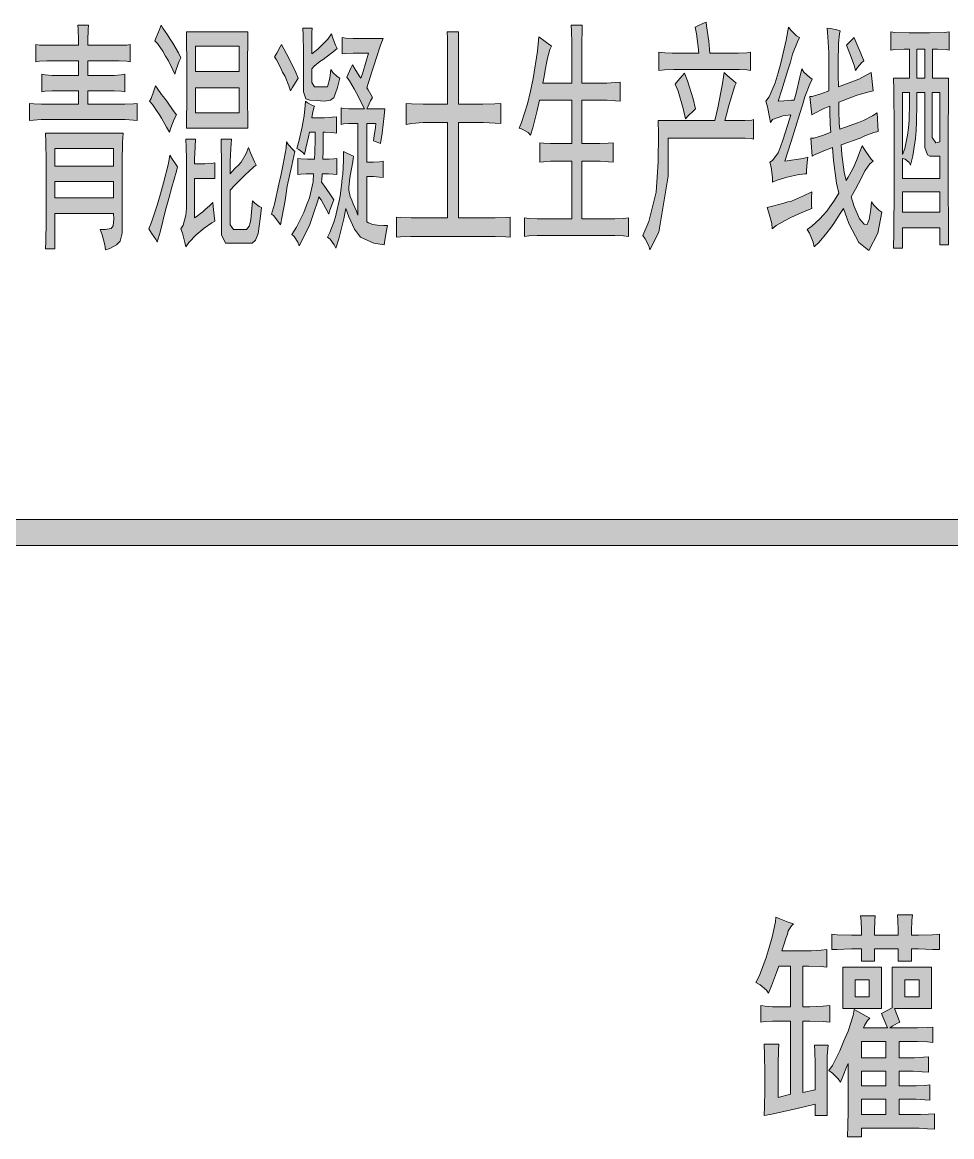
# Model space of a CAD drawing. Header units: millimetres. Extents: x 0 to 586, y 0 to 414.
# Drawn here: x 550.72 to 561.39, y 49.77 to 62.57 of the extents above; entities that cross this region are included whole.
import ezdxf

# ---------------------------------------------------------------- set-up
doc = ezdxf.new("R2010")
doc.units = ezdxf.units.MM

msp = doc.modelspace()

# ---------------------------------------------------------------- hatches: boundary and pattern name
h = msp.add_hatch(color=0)
h.dxf.hatch_style = 2
h.paths.add_polyline_path([(551.476333, 62.536917), (551.472806, 62.480472), (551.469278, 62.364056), (551.469278, 62.304083), (551.776194, 62.304083), (551.825583, 62.304083), (551.917306, 62.307611), (551.956111, 62.314667), (551.956111, 62.113583), (551.917306, 62.120639), (551.829111, 62.127694), (551.779722, 62.127694), (551.469278, 62.127694), (551.469278, 61.958361), (551.737389, 61.958361), (551.772667, 61.958361), (551.850278, 61.965417), (551.892611, 61.972472), (551.892611, 61.771389), (551.850278, 61.778444), (551.772667, 61.781972), (551.737389, 61.781972), (551.469278, 61.781972), (551.469278, 61.62675), (551.839694, 61.62675), (551.892611, 61.62675), (551.991389, 61.633806), (552.033722, 61.637333), (552.033722, 61.439778), (551.994917, 61.443306), (551.896139, 61.450361), (551.839694, 61.450361), (550.978917, 61.450361), (550.933056, 61.450361), (550.844861, 61.443306), (550.799, 61.439778), (550.799, 61.637333), (550.848389, 61.633806), (550.936583, 61.62675), (550.978917, 61.62675), (551.359917, 61.62675), (551.359917, 61.781972), (551.105917, 61.781972), (551.060056, 61.781972), (550.978917, 61.778444), (550.940111, 61.771389), (550.940111, 61.972472), (550.978917, 61.965417), (551.060056, 61.958361), (551.105917, 61.958361), (551.359917, 61.958361), (551.359917, 62.127694), (551.042417, 62.127694), (550.996556, 62.127694), (550.911889, 62.120639), (550.873083, 62.113583), (550.873083, 62.314667), (550.915417, 62.307611), (551.003611, 62.304083), (551.042417, 62.304083), (551.359917, 62.304083), (551.359917, 62.371111), (551.356389, 62.487528), (551.352861, 62.536917)])
h = msp.add_hatch(color=0)
h.dxf.hatch_style = 2
h.paths.add_polyline_path([(552.312417, 62.536917), (552.330056, 62.501639), (552.382972, 62.424028), (552.414722, 62.374639), (552.446472, 62.328778), (552.509972, 62.219417), (552.538194, 62.159444), (552.517028, 62.120639), (552.48175, 62.025389), (552.467639, 61.972472), (552.446472, 62.021861), (552.393556, 62.127694), (552.361806, 62.180611), (552.330056, 62.237056), (552.270083, 62.32525), (552.238333, 62.357), (552.252444, 62.395806), (552.29125, 62.487528)])
h = msp.add_hatch(color=0)
h.paths.add_polyline_path([(553.30725, 62.459306), (553.30725, 62.346417), (553.303722, 62.131222), (553.303722, 62.025389), (553.303722, 61.750222), (553.303722, 61.654972), (553.30725, 61.457417), (553.30725, 61.351583), (552.601694, 61.351583), (552.601694, 61.457417), (552.605222, 61.651444), (552.605222, 61.739639), (552.605222, 62.025389), (552.605222, 62.127694), (552.601694, 62.342889), (552.601694, 62.459306)])
h.paths.add_polyline_path([(553.204944, 61.527972), (553.204944, 61.81725), (552.704, 61.81725), (552.704, 61.527972)])
h.paths.add_polyline_path([(553.204944, 62.004222), (553.204944, 62.2935), (552.704, 62.2935), (552.704, 62.004222)])
h = msp.add_hatch(color=0)
h.dxf.hatch_style = 2
h.paths.add_polyline_path([(554.333833, 62.268806), (554.287972, 62.23), (554.206833, 62.1665), (554.171556, 62.141806), (554.13275, 62.117111), (554.06925, 62.064194), (554.041028, 62.035972), (554.041028, 61.926611), (554.041028, 61.877222), (554.072778, 61.827833), (554.108056, 61.827833), (554.206833, 61.827833), (554.220944, 61.827833), (554.249167, 61.926611), (554.25975, 62.025389), (554.280917, 61.993639), (554.330306, 61.94425), (554.362056, 61.926611), (554.337361, 61.820778), (554.295028, 61.700833), (554.273861, 61.69025), (554.256222, 61.676139), (554.185667, 61.662028), (554.139806, 61.665556), (554.093944, 61.669083), (554.019861, 61.676139), (553.995167, 61.683194), (553.970472, 61.69025), (553.945778, 61.771389), (553.945778, 61.849), (553.945778, 62.127694), (553.945778, 62.23), (553.94225, 62.4205), (553.938722, 62.501639), (554.044556, 62.501639), (554.041028, 62.45225), (554.041028, 62.304083), (554.041028, 62.205306), (554.111583, 62.258222), (554.224472, 62.374639), (554.266806, 62.434611), (554.280917, 62.385222), (554.312667, 62.304083)])
h = msp.add_hatch(color=0)
h.dxf.hatch_style = 2
h.paths.add_polyline_path([(555.600306, 61.62675), (555.600306, 62.113583), (555.600306, 62.215889), (555.600306, 62.385222), (555.596778, 62.459306), (555.727306, 62.459306), (555.727306, 62.385222), (555.723778, 62.215889), (555.723778, 62.113583), (555.723778, 61.62675), (555.935444, 61.62675), (556.006, 61.62675), (556.143583, 61.633806), (556.210611, 61.637333), (556.210611, 61.4045), (556.147111, 61.411556), (556.009528, 61.418611), (555.935444, 61.418611), (555.723778, 61.418611), (555.723778, 60.321472), (556.076556, 60.321472), (556.147111, 60.321472), (556.270583, 60.325), (556.319972, 60.332056), (556.319972, 60.099222), (556.270583, 60.106278), (556.147111, 60.109806), (556.076556, 60.109806), (555.251056, 60.109806), (555.176972, 60.109806), (555.060556, 60.106278), (555.014694, 60.099222), (555.014694, 60.332056), (555.060556, 60.325), (555.1805, 60.321472), (555.251056, 60.321472), (555.600306, 60.321472), (555.600306, 61.418611), (555.385111, 61.418611), (555.318083, 61.418611), (555.187556, 61.4045), (555.124056, 61.393917), (555.124056, 61.637333), (555.187556, 61.633806), (555.318083, 61.62675), (555.385111, 61.62675)])
h = msp.add_hatch(color=0)
h.dxf.hatch_style = 2
h.paths.add_polyline_path([(556.792694, 62.2935), (556.775056, 62.254694), (556.746833, 62.155917), (556.73625, 62.099472), (556.725667, 62.0395), (556.7045, 61.926611), (556.693917, 61.870167), (557.025528, 61.870167), (557.025528, 62.258222), (557.025528, 62.332306), (557.022, 62.469889), (557.018472, 62.536917), (557.145472, 62.536917), (557.145472, 62.473417), (557.141944, 62.335833), (557.141944, 62.258222), (557.141944, 61.870167), (557.385361, 61.870167), (557.427694, 61.870167), (557.53, 61.877222), (557.582917, 61.88075), (557.582917, 61.662028), (557.53, 61.665556), (557.431222, 61.672611), (557.385361, 61.672611), (557.141944, 61.672611), (557.141944, 61.175194), (557.311278, 61.175194), (557.350083, 61.175194), (557.445333, 61.178722), (557.501778, 61.185778), (557.501778, 60.963528), (557.448861, 60.967056), (557.353611, 60.974111), (557.311278, 60.974111), (557.141944, 60.974111), (557.141944, 60.310889), (557.473556, 60.310889), (557.519417, 60.310889), (557.621722, 60.314417), (557.678167, 60.321472), (557.678167, 60.109806), (557.621722, 60.116861), (557.519417, 60.120389), (557.473556, 60.120389), (556.676278, 60.120389), (556.630417, 60.120389), (556.531639, 60.116861), (556.48225, 60.109806), (556.48225, 60.321472), (556.535167, 60.314417), (556.630417, 60.310889), (556.676278, 60.310889), (557.025528, 60.310889), (557.025528, 60.974111), (556.820917, 60.974111), (556.782111, 60.974111), (556.700972, 60.967056), (556.658639, 60.963528), (556.658639, 61.185778), (556.700972, 61.178722), (556.782111, 61.175194), (556.820917, 61.175194), (557.025528, 61.175194), (557.025528, 61.672611), (556.655111, 61.672611), (556.630417, 61.556194), (556.5775, 61.355111), (556.552806, 61.273972), (556.524583, 61.302194), (556.457556, 61.341), (556.422278, 61.351583), (556.4505, 61.418611), (556.517528, 61.630278), (556.552806, 61.778444), (556.584556, 61.923083), (556.633944, 62.237056), (556.648056, 62.402861)])
h = msp.add_hatch(color=0)
h.dxf.hatch_style = 2
h.paths.add_polyline_path([(558.570694, 62.568667), (558.574222, 62.529861), (558.598917, 62.353472), (558.613028, 62.215889), (558.891722, 62.215889), (558.941111, 62.215889), (559.036361, 62.219417), (559.078694, 62.226472), (559.078694, 62.014806), (559.036361, 62.021861), (558.948167, 62.025389), (558.909361, 62.025389), (558.239083, 62.025389), (558.19675, 62.025389), (558.090917, 62.021861), (558.027417, 62.014806), (558.027417, 62.226472), (558.094444, 62.219417), (558.179111, 62.215889), (558.200278, 62.215889), (558.486028, 62.215889), (558.478972, 62.286444), (558.457806, 62.434611), (558.443694, 62.512222), (558.475444, 62.529861), (558.538944, 62.558083)])
h = msp.add_hatch(color=0)
h.dxf.hatch_style = 2
h.paths.add_polyline_path([(559.643139, 62.392278), (559.618444, 62.342889), (559.562, 62.201778), (559.537306, 62.110056), (559.509083, 62.018333), (559.438528, 61.792556), (559.396194, 61.662028), (559.463222, 61.665556), (559.551417, 61.672611), (559.579639, 61.672611), (559.604333, 61.75375), (559.646667, 61.937194), (559.667833, 62.035972), (559.692528, 61.997167), (559.756028, 61.937194), (559.787778, 61.916028), (559.759556, 61.859583), (559.703111, 61.711417), (559.674889, 61.616167), (559.646667, 61.520917), (559.544361, 61.199889), (559.473806, 60.974111), (559.547889, 60.984694), (559.681944, 61.005861), (559.738389, 61.019972), (559.731333, 60.963528), (559.72075, 60.868278), (559.72075, 60.829472), (559.703111, 60.829472), (559.618444, 60.815361), (559.551417, 60.80125), (559.484389, 60.787139), (559.375028, 60.751861), (559.332694, 60.730694), (559.332694, 60.787139), (559.315056, 60.903556), (559.300944, 60.963528), (559.332694, 60.981167), (559.396194, 61.069361), (559.424417, 61.139917), (559.449111, 61.214), (559.509083, 61.393917), (559.540833, 61.506806), (559.449111, 61.496222), (559.332694, 61.450361), (559.308, 61.418611), (559.297417, 61.478583), (559.272722, 61.598528), (559.255083, 61.662028), (559.293889, 61.711417), (559.360917, 61.873694), (559.396194, 61.986583), (559.427944, 62.099472), (559.487917, 62.364056), (559.516139, 62.512222), (559.544361, 62.473417), (559.607861, 62.413444)])
h = msp.add_hatch(color=0)
h.dxf.hatch_style = 2
h.paths.add_polyline_path([(559.978278, 62.138278), (559.978278, 62.219417), (559.967694, 62.402861), (559.960639, 62.501639), (559.995917, 62.498111), (560.07, 62.480472), (560.108806, 62.469889), (560.10175, 62.434611), (560.091167, 62.328778), (560.087639, 62.254694), (560.084111, 62.177083), (560.084111, 61.965417), (560.087639, 61.827833), (560.274611, 61.894861), (560.324, 61.916028), (560.415722, 61.965417), (560.465111, 61.993639), (560.486278, 61.781972), (560.440417, 61.771389), (560.341639, 61.743167), (560.29225, 61.729056), (560.094694, 61.651444), (560.094694, 61.559722), (560.098222, 61.4045), (560.105278, 61.341), (560.320472, 61.418611), (560.376917, 61.439778), (560.479222, 61.496222), (560.532139, 61.527972), (560.54625, 61.316306), (560.496861, 61.302194), (560.391028, 61.263389), (560.338111, 61.238694), (560.119389, 61.161083), (560.126444, 61.051722), (560.154667, 60.847111), (560.175833, 60.751861), (560.200528, 60.790667), (560.249917, 60.878861), (560.274611, 60.92825), (560.295778, 60.981167), (560.338111, 61.090528), (560.359278, 61.1505), (560.401611, 61.083472), (560.465111, 60.995278), (560.486278, 60.974111), (560.451, 60.942361), (560.394556, 60.86475), (560.373389, 60.825944), (560.352222, 60.783611), (560.285194, 60.653083), (560.235806, 60.564889), (560.271083, 60.452), (560.331056, 60.310889), (560.35575, 60.282667), (560.383972, 60.250917), (560.41925, 60.247389), (560.429833, 60.275611), (560.440417, 60.303833), (560.461583, 60.42025), (560.468639, 60.508444), (560.493333, 60.469639), (560.553306, 60.409667), (560.585056, 60.3885), (560.539194, 60.145083), (560.436889, 59.947528), (560.380444, 59.993389), (560.324, 60.03925), (560.207583, 60.257972), (560.147611, 60.430833), (560.108806, 60.370861), (560.034722, 60.257972), (559.995917, 60.205056), (559.957111, 60.152139), (559.865389, 60.042778), (559.808944, 59.989861), (559.798361, 60.042778), (559.756028, 60.145083), (559.727806, 60.187417), (559.78425, 60.226222), (559.875972, 60.310889), (559.914778, 60.353222), (559.953583, 60.399083), (560.041778, 60.526083), (560.094694, 60.607222), (560.066472, 60.720111), (560.031194, 60.981167), (560.020611, 61.129333), (559.939472, 61.101111), (559.823056, 61.051722), (559.787778, 61.030556), (559.770139, 61.238694), (559.805417, 61.238694), (559.918306, 61.273972), (559.999444, 61.305722), (559.992389, 61.393917), (559.988861, 61.545611), (559.988861, 61.605583), (559.914778, 61.573833), (559.808944, 61.520917), (559.78425, 61.506806), (559.759556, 61.714944), (559.787778, 61.714944), (559.897139, 61.750222), (559.978278, 61.781972)])
h = msp.add_hatch(color=0)
h.paths.add_polyline_path([(560.906083, 61.926611), (560.906083, 62.258222), (560.842583, 62.258222), (560.73675, 62.254694), (560.690889, 62.247639), (560.690889, 62.459306), (560.73675, 62.45225), (560.902556, 62.448722), (561.018972, 62.448722), (561.135389, 62.448722), (561.304722, 62.45225), (561.361167, 62.459306), (561.361167, 62.247639), (561.325889, 62.254694), (561.227111, 62.258222), (561.167139, 62.258222), (561.167139, 61.926611), (561.354111, 61.926611), (561.354111, 61.743167), (561.350583, 61.273972), (561.350583, 60.984694), (561.350583, 60.698944), (561.354111, 60.208583), (561.354111, 60.011028), (561.251806, 60.011028), (561.251806, 60.208583), (560.824944, 60.208583), (560.824944, 59.97575), (560.722639, 59.97575), (560.726167, 60.155667), (560.729694, 60.663667), (560.729694, 60.995278), (560.729694, 61.333944), (560.726167, 61.799611), (560.722639, 61.926611)])
h.paths.add_polyline_path([(560.824944, 60.773028), (561.251806, 60.773028), (561.251806, 61.030556), (561.138917, 61.030556), (561.110694, 61.044667), (561.078944, 61.129333), (561.078944, 61.196361), (561.078944, 61.760806), (560.99075, 61.760806), (560.99075, 61.637333), (560.983694, 61.422139), (560.980167, 61.326889), (560.973111, 61.235167), (560.941361, 61.034083), (560.916667, 60.92825), (560.899028, 60.956472), (560.853167, 60.995278), (560.824944, 61.005861)])
h.paths.add_polyline_path([(561.251806, 60.3885), (561.251806, 60.621333), (560.824944, 60.621333), (560.824944, 60.3885)])
h.paths.add_polyline_path([(561.163611, 61.316306), (561.163611, 61.24575), (561.205944, 61.185778), (561.251806, 61.196361), (561.251806, 61.760806), (561.163611, 61.760806)])
h.paths.add_polyline_path([(560.824944, 61.051722), (560.849639, 61.11875), (560.881389, 61.270444), (560.891972, 61.355111), (560.899028, 61.443306), (560.906083, 61.644389), (560.906083, 61.760806), (560.824944, 61.760806)])
h.paths.add_polyline_path([(561.078944, 61.926611), (561.078944, 62.258222), (560.99075, 62.258222), (560.99075, 61.926611)])
h = msp.add_hatch(color=0)
h.dxf.hatch_style = 2
h.paths.add_polyline_path([(554.443194, 61.937194), (554.457306, 61.972472), (554.489056, 62.043028), (554.506694, 62.081833), (554.534917, 62.032444), (554.584306, 61.954833), (554.605472, 61.926611), (554.623111, 61.976), (554.665444, 62.120639), (554.693667, 62.215889), (554.559611, 62.215889), (554.517278, 62.215889), (554.432611, 62.208833), (554.390278, 62.205306), (554.390278, 62.392278), (554.432611, 62.385222), (554.517278, 62.381694), (554.559611, 62.381694), (554.859472, 62.381694), (554.83125, 62.304083), (554.781861, 62.152389), (554.757167, 62.081833), (554.732472, 62.011278), (554.690139, 61.877222), (554.6725, 61.81725), (554.686611, 61.792556), (554.718361, 61.739639), (554.736, 61.704361), (554.714833, 61.665556), (554.683083, 61.598528), (554.6725, 61.573833), (554.880639, 61.573833), (554.873583, 61.496222), (554.848889, 61.295139), (554.83125, 61.175194), (554.810083, 61.185778), (554.76775, 61.199889), (554.750111, 61.206944), (554.757167, 61.263389), (554.771278, 61.362167), (554.774806, 61.4045), (554.6725, 61.4045), (554.6725, 60.963528), (554.721889, 60.963528), (554.750111, 60.963528), (554.817139, 60.967056), (554.859472, 60.974111), (554.859472, 60.787139), (554.817139, 60.790667), (554.750111, 60.797722), (554.721889, 60.797722), (554.6725, 60.797722), (554.6725, 60.275611), (554.693667, 60.265028), (554.743056, 60.247389), (554.76775, 60.243861), (554.795972, 60.236806), (554.866528, 60.233278), (554.908861, 60.233278), (554.898278, 60.176833), (554.880639, 60.067472), (554.870056, 60.011028), (554.753639, 60.032194), (554.601944, 60.10275), (554.566667, 60.148611), (554.531389, 60.194472), (554.464361, 60.335583), (554.432611, 60.430833), (554.407917, 60.310889), (554.351472, 60.081583), (554.316194, 59.97575), (554.298556, 60.014556), (554.252694, 60.078056), (554.220944, 60.099222), (554.249167, 60.155667), (554.295028, 60.272083), (554.312667, 60.335583), (554.326778, 60.402611), (554.355, 60.519028), (554.365583, 60.575472), (554.372639, 60.631917), (554.38675, 60.734222), (554.390278, 60.780083), (554.397333, 60.825944), (554.404389, 60.981167), (554.404389, 61.083472), (554.436139, 61.069361), (554.492583, 61.041139), (554.520806, 61.030556), (554.510222, 60.967056), (554.492583, 60.86475), (554.485528, 60.825944), (554.478472, 60.783611), (554.471417, 60.709528), (554.467889, 60.67425), (554.467889, 60.6425), (554.482, 60.568417), (554.499639, 60.526083), (554.517278, 60.48375), (554.552556, 60.399083), (554.570194, 60.353222), (554.570194, 61.4045), (554.506694, 61.4045), (554.467889, 61.4045), (554.404389, 61.400972), (554.376167, 61.393917), (554.376167, 61.584417), (554.404389, 61.577361), (554.467889, 61.573833), (554.499639, 61.573833), (554.644278, 61.573833), (554.549028, 61.760806), (554.527861, 61.803139), (554.474944, 61.894861)])
h = msp.add_hatch(color=0)
h.dxf.hatch_style = 2
h.paths.add_polyline_path([(560.285194, 62.014806), (560.267556, 62.074778), (560.214639, 62.219417), (560.182889, 62.304083), (560.271083, 62.392278), (560.281667, 62.364056), (560.338111, 62.23), (560.380444, 62.127694), (560.352222, 62.103), (560.306361, 62.050083)])
h = msp.add_hatch(color=0)
h.dxf.hatch_style = 2
h.paths.add_polyline_path([(553.691778, 62.314667), (553.75175, 62.205306), (553.850528, 62.011278), (553.885806, 61.926611), (553.861111, 61.887806), (553.81525, 61.81725), (553.797611, 61.781972), (553.776444, 61.838417), (553.734111, 61.947778), (553.705889, 61.997167), (553.681194, 62.050083), (553.635333, 62.138278), (553.614167, 62.170028), (553.638861, 62.215889), (553.677667, 62.286444)])
h = msp.add_hatch(color=0)
h.dxf.hatch_style = 2
h.paths.add_polyline_path([(558.912889, 61.870167), (558.898778, 61.838417), (558.867028, 61.739639), (558.849389, 61.676139), (558.83175, 61.612639), (558.8, 61.496222), (558.785889, 61.439778), (558.95875, 61.439778), (559.015194, 61.439778), (559.092806, 61.443306), (559.113972, 61.450361), (559.113972, 61.228111), (559.089278, 61.235167), (559.018722, 61.238694), (558.969333, 61.238694), (558.13325, 61.238694), (558.13325, 60.80125), (558.027417, 60.159194), (557.921583, 59.954583), (557.911, 60.000444), (557.868667, 60.081583), (557.840444, 60.120389), (557.911, 60.282667), (557.995667, 60.617806), (558.00625, 60.790667), (558.016833, 60.967056), (558.020361, 61.288083), (558.016833, 61.439778), (558.669472, 61.439778), (558.70475, 61.587944), (558.757667, 61.866639), (558.775306, 61.993639), (558.810583, 61.958361), (558.881139, 61.898389)])
h = msp.add_hatch(color=0)
h.dxf.hatch_style = 2
h.paths.add_polyline_path([(558.320222, 61.983056), (558.3555, 61.894861), (558.419, 61.69025), (558.447222, 61.573833), (558.419, 61.549139), (558.362556, 61.496222), (558.330806, 61.460944), (558.306111, 61.577361), (558.249667, 61.778444), (558.214389, 61.859583), (558.242611, 61.894861), (558.295528, 61.954833)])
h = msp.add_hatch(color=0)
h.dxf.hatch_style = 2
h.paths.add_polyline_path([(552.245389, 61.838417), (552.266556, 61.810194), (552.315944, 61.739639), (552.351222, 61.693778), (552.382972, 61.651444), (552.45, 61.556194), (552.485278, 61.506806), (552.460583, 61.457417), (552.421778, 61.355111), (552.407667, 61.305722), (552.372389, 61.365694), (552.315944, 61.468), (552.29125, 61.506806), (552.266556, 61.545611), (552.210111, 61.623222), (552.178361, 61.662028), (552.196, 61.693778), (552.22775, 61.781972)])
h = msp.add_hatch(color=0)
h.dxf.hatch_style = 2
h.paths.add_polyline_path([(554.150389, 60.730694), (554.178611, 60.698944), (554.249167, 60.596639), (554.295028, 60.529611), (554.277389, 60.490806), (554.249167, 60.409667), (554.235056, 60.363806), (554.203306, 60.430833), (554.146861, 60.529611), (554.122167, 60.564889), (554.108056, 60.508444), (554.065722, 60.384972), (554.041028, 60.314417), (554.016333, 60.247389), (553.94225, 60.088639), (553.896389, 60.000444), (553.87875, 60.042778), (553.836417, 60.109806), (553.811722, 60.130972), (553.864639, 60.215639), (553.949306, 60.384972), (553.981056, 60.469639), (554.012806, 60.554306), (554.055139, 60.73775), (554.062194, 60.829472), (554.012806, 60.829472), (553.977528, 60.829472), (553.914028, 60.825944), (553.87875, 60.818889), (553.87875, 61.005861), (553.914028, 61.002333), (553.991639, 60.995278), (554.033972, 60.995278), (554.072778, 60.995278), (554.076306, 61.072889), (554.079833, 61.228111), (554.079833, 61.305722), (554.012806, 61.305722), (554.002222, 61.252806), (553.974, 61.122278), (553.956361, 61.051722), (553.938722, 61.072889), (553.892861, 61.108167), (553.868167, 61.11875), (553.896389, 61.214), (553.931667, 61.369222), (553.94225, 61.432722), (553.952833, 61.496222), (553.963417, 61.612639), (553.966944, 61.662028), (553.991639, 61.644389), (554.041028, 61.616167), (554.072778, 61.605583), (554.065722, 61.587944), (554.048083, 61.520917), (554.041028, 61.471528), (554.150389, 61.471528), (554.185667, 61.471528), (554.273861, 61.478583), (554.32325, 61.482111), (554.32325, 61.295139), (554.266806, 61.302194), (554.192722, 61.305722), (554.171556, 61.305722), (554.171556, 61.24575), (554.171556, 61.090528), (554.168028, 60.995278), (554.220944, 60.995278), (554.242111, 60.995278), (554.295028, 61.002333), (554.326778, 61.005861), (554.326778, 60.818889), (554.287972, 60.825944), (554.231528, 60.829472), (554.217417, 60.829472), (554.160972, 60.829472), (554.160972, 60.811833), (554.157444, 60.762444)])
h = msp.add_hatch(color=0)
h.paths.add_polyline_path([(551.610389, 60.187417), (551.666833, 60.187417), (551.737389, 60.201528), (551.747972, 60.215639), (551.758556, 60.22975), (551.765611, 60.310889), (551.762083, 60.374389), (551.088278, 60.374389), (551.088278, 59.965167), (550.982444, 59.965167), (550.985972, 60.053361), (550.9895, 60.282667), (550.9895, 60.42025), (550.9895, 60.850639), (550.9895, 60.974111), (550.985972, 61.196361), (550.982444, 61.295139), (551.874972, 61.295139), (551.867917, 61.189306), (551.864389, 60.963528), (551.864389, 60.840056), (551.864389, 60.208583), (551.864389, 60.145083), (551.839694, 60.053361), (551.818528, 60.032194), (551.797361, 60.011028), (551.723278, 59.972222), (551.670361, 59.954583), (551.663306, 60.011028), (551.635083, 60.127444)])
h.paths.add_polyline_path([(551.762083, 60.917667), (551.762083, 61.11875), (551.088278, 61.11875), (551.088278, 60.917667)])
h.paths.add_polyline_path([(551.762083, 60.554306), (551.762083, 60.741278), (551.088278, 60.741278), (551.088278, 60.554306)])
h = msp.add_hatch(color=0)
h.dxf.hatch_style = 2
h.paths.add_polyline_path([(552.538194, 60.198), (552.562889, 60.236806), (552.594639, 60.353222), (552.601694, 60.430833), (552.601694, 60.963528), (552.601694, 61.002333), (552.598167, 61.136389), (552.594639, 61.228111), (552.704, 61.228111), (552.700472, 61.139917), (552.693417, 60.995278), (552.693417, 60.942361), (552.781611, 60.942361), (552.813361, 60.942361), (552.883917, 60.945889), (552.92625, 60.952944), (552.92625, 60.773028), (552.693417, 60.773028), (552.693417, 60.321472), (552.714583, 60.335583), (552.763972, 60.374389), (552.788667, 60.392028), (552.813361, 60.413194), (552.869806, 60.466111), (552.905083, 60.497861), (552.908611, 60.452), (552.919194, 60.349694), (552.92625, 60.286194), (552.890972, 60.265028), (552.806306, 60.205056), (552.760444, 60.16625), (552.714583, 60.127444), (552.629917, 60.03925), (552.594639, 59.989861), (552.584056, 60.03925), (552.555833, 60.145083)])
h = msp.add_hatch(color=0)
h.dxf.hatch_style = 2
h.paths.add_polyline_path([(553.11675, 61.228111), (553.109694, 61.11875), (553.102639, 60.974111), (553.102639, 60.942361), (553.102639, 60.829472), (553.120278, 60.847111), (553.166139, 60.8965), (553.197889, 60.92825), (553.229639, 60.963528), (553.286083, 61.062306), (553.314306, 61.129333), (553.335472, 61.069361), (553.381333, 60.967056), (553.4025, 60.92825), (553.374278, 60.907083), (553.314306, 60.850639), (553.279028, 60.818889), (553.24375, 60.787139), (553.155556, 60.698944), (553.102639, 60.6425), (553.102639, 60.296778), (553.102639, 60.243861), (553.141444, 60.187417), (553.176722, 60.187417), (553.264917, 60.187417), (553.289611, 60.187417), (553.321361, 60.226222), (553.331944, 60.265028), (553.339, 60.303833), (553.353111, 60.430833), (553.360167, 60.519028), (553.384861, 60.490806), (553.437778, 60.452), (553.462472, 60.441417), (553.448361, 60.310889), (553.423667, 60.141556), (553.409556, 60.106278), (553.395444, 60.067472), (553.356639, 60.032194), (553.331944, 60.032194), (553.099111, 60.032194), (553.049722, 60.032194), (553.003861, 60.127444), (553.003861, 60.222694), (553.003861, 60.942361), (553.003861, 60.995278), (553.000333, 61.139917), (553.000333, 61.228111)])
h = msp.add_hatch(color=0)
h.dxf.hatch_style = 2
h.paths.add_polyline_path([(553.578889, 60.363806), (553.610639, 60.480222), (553.663556, 60.709528), (553.68825, 60.825944), (553.712944, 60.938833), (553.744694, 61.122278), (553.75175, 61.196361), (553.772917, 61.161083), (553.822306, 61.108167), (553.847, 61.083472), (553.811722, 60.924722), (553.758806, 60.684833), (553.744694, 60.603694), (553.734111, 60.522556), (553.698833, 60.342639), (553.681194, 60.243861), (553.649444, 60.286194), (553.600056, 60.349694)])
h = msp.add_hatch(color=0)
h.dxf.hatch_style = 2
h.paths.add_polyline_path([(552.499389, 60.907083), (552.485278, 60.857694), (552.432361, 60.67425), (552.397083, 60.543722), (552.361806, 60.409667), (552.298306, 60.159194), (552.266556, 60.042778), (552.252444, 60.071), (552.199528, 60.148611), (552.167778, 60.198), (552.199528, 60.272083), (552.266556, 60.469639), (552.301833, 60.596639), (552.337111, 60.723639), (552.393556, 60.945889), (552.411194, 61.041139), (552.432361, 61.005861), (552.474694, 60.942361)])
h = msp.add_hatch(color=0)
h.dxf.hatch_style = 2
h.paths.add_polyline_path([(559.78425, 60.621333), (559.780722, 60.557833), (559.780722, 60.466111), (559.78425, 60.430833), (559.713694, 60.402611), (559.590222, 60.349694), (559.533778, 60.321472), (559.477333, 60.29325), (559.375028, 60.233278), (559.329167, 60.198), (559.322111, 60.257972), (559.290361, 60.381444), (559.269194, 60.441417), (559.346806, 60.459056), (559.463222, 60.490806), (559.505556, 60.504917), (559.547889, 60.5155), (559.685472, 60.575472)])
h = msp.add_hatch(color=0)
h.dxf.hatch_style = 2
h.paths.add_polyline_path([(541.390417, 56.560861), (541.390417, 56.857194), (575.772139, 56.857194), (575.772139, 56.560861)])
h = msp.add_hatch(color=0)
h.dxf.hatch_style = 2
h.paths.add_polyline_path([(559.960639, 50.013306), (559.819528, 50.013306), (559.819528, 50.143833), (559.614917, 50.094444), (559.322111, 50.027417), (559.233917, 50.013306), (559.240972, 50.112083), (559.2445, 50.306111), (559.2445, 50.397833), (559.2445, 50.500139), (559.240972, 50.715333), (559.233917, 50.83175), (559.40325, 50.83175), (559.399722, 50.761194), (559.396194, 50.6095), (559.396194, 50.531889), (559.396194, 50.221444), (559.537306, 50.256722), (559.537306, 51.096333), (559.367972, 51.096333), (559.332694, 51.096333), (559.248028, 51.092806), (559.198639, 51.08575), (559.198639, 51.27625), (559.248028, 51.269194), (559.332694, 51.262139), (559.367972, 51.262139), (559.537306, 51.262139), (559.537306, 51.727806), (559.40325, 51.727806), (559.378556, 51.65725), (559.318583, 51.502028), (559.286833, 51.417361), (559.262139, 51.452639), (559.188056, 51.512611), (559.138667, 51.540833), (559.181, 51.621972), (559.258611, 51.826583), (559.293889, 51.943), (559.325639, 52.062944), (559.364444, 52.239333), (559.367972, 52.29225), (559.413833, 52.271083), (559.512611, 52.232278), (559.572583, 52.214639), (559.551417, 52.193472), (559.512611, 52.1335), (559.502028, 52.094694), (559.487917, 52.055889), (559.456167, 51.960639), (559.438528, 51.904194), (559.724278, 51.904194), (559.777194, 51.904194), (559.890083, 51.91125), (559.953583, 51.918306), (559.953583, 51.717222), (559.886556, 51.724278), (559.748972, 51.727806), (559.678417, 51.727806), (559.678417, 51.262139), (559.759556, 51.262139), (559.914778, 51.269194), (559.988861, 51.27625), (559.988861, 51.08575), (559.914778, 51.092806), (559.759556, 51.096333), (559.678417, 51.096333), (559.678417, 50.277889), (559.819528, 50.309639), (559.819528, 50.542472), (559.819528, 50.6095), (559.816, 50.747083), (559.812472, 50.821167), (559.971222, 50.821167), (559.960639, 50.697694)])
h = msp.add_hatch(color=0)
h.dxf.hatch_style = 2
h.paths.add_polyline_path([(560.937833, 52.316944), (560.930778, 52.253444), (560.92725, 52.137028), (560.92725, 52.084111), (561.008389, 52.084111), (561.167139, 52.087639), (561.248278, 52.094694), (561.248278, 51.918306), (561.167139, 51.921833), (561.008389, 51.928889), (560.92725, 51.928889), (560.92725, 51.78425), (560.775556, 51.78425), (560.775556, 51.928889), (560.503917, 51.928889), (560.503917, 51.78425), (560.352222, 51.78425), (560.352222, 51.928889), (560.239333, 51.928889), (560.073528, 51.921833), (560.013556, 51.918306), (560.013556, 52.094694), (560.073528, 52.087639), (560.239333, 52.084111), (560.352222, 52.084111), (560.352222, 52.137028), (560.348694, 52.249917), (560.341639, 52.306361), (560.510972, 52.306361), (560.507444, 52.249917), (560.503917, 52.137028), (560.503917, 52.084111), (560.775556, 52.084111), (560.775556, 52.137028), (560.772028, 52.253444), (560.7685, 52.316944)])
h = msp.add_hatch(color=0)
h.paths.add_polyline_path([(559.978278, 50.531889), (560.020611, 50.588333), (560.105278, 50.757667), (560.151139, 50.870556), (560.200528, 50.983444), (560.256972, 51.163361), (560.271083, 51.230389), (560.320472, 51.202167), (560.408667, 51.152778), (560.447472, 51.131611), (560.422778, 51.103389), (560.3875, 51.046944), (560.376917, 51.018722), (560.652083, 51.018722), (560.634444, 51.064583), (560.599167, 51.145722), (560.581528, 51.184528), (560.705, 51.251556), (560.705, 51.717222), (561.156556, 51.717222), (561.156556, 51.240972), (560.733222, 51.240972), (560.793194, 51.08575), (560.7685, 51.075167), (560.712056, 51.043417), (560.680306, 51.018722), (560.955472, 51.018722), (560.997806, 51.018722), (561.110694, 51.025778), (561.174194, 51.029306), (561.174194, 50.852917), (561.110694, 50.859972), (560.997806, 50.8635), (560.955472, 50.8635), (560.786139, 50.8635), (560.786139, 50.676528), (560.920194, 50.676528), (560.962528, 50.676528), (561.064833, 50.683583), (561.121278, 50.687111), (561.121278, 50.510722), (561.050722, 50.51425), (560.948417, 50.521306), (560.920194, 50.521306), (560.786139, 50.521306), (560.786139, 50.3555), (560.937833, 50.3555), (560.980167, 50.3555), (561.082472, 50.359028), (561.138917, 50.366083), (561.138917, 50.189694), (561.082472, 50.193222), (560.980167, 50.200278), (560.937833, 50.200278), (560.786139, 50.200278), (560.786139, 50.023889), (561.008389, 50.023889), (561.029556, 50.023889), (561.121278, 50.027417), (561.191833, 50.034472), (561.191833, 49.858083), (561.110694, 49.861611), (561.015444, 49.868667), (560.352222, 49.868667), (560.352222, 49.769889), (560.193472, 49.769889), (560.197, 49.896889), (560.200528, 50.062694), (560.200528, 50.1015), (560.200528, 50.6095), (560.182889, 50.567167), (560.140556, 50.461333), (560.112333, 50.397833), (560.084111, 50.433111), (560.020611, 50.500139)])
h.paths.add_polyline_path([(560.634444, 50.676528), (560.634444, 50.8635), (560.352222, 50.8635), (560.352222, 50.676528)])
h.paths.add_polyline_path([(560.634444, 50.023889), (560.634444, 50.200278), (560.352222, 50.200278), (560.352222, 50.023889)])
h.paths.add_polyline_path([(560.634444, 50.3555), (560.634444, 50.521306), (560.352222, 50.521306), (560.352222, 50.3555)])
h.paths.add_polyline_path([(561.015444, 51.375028), (561.015444, 51.572583), (560.849639, 51.572583), (560.849639, 51.375028)])
h = msp.add_hatch(color=0)
h.paths.add_polyline_path([(560.581528, 51.240972), (560.140556, 51.240972), (560.140556, 51.717222), (560.581528, 51.717222)])
h.paths.add_polyline_path([(560.440417, 51.375028), (560.440417, 51.572583), (560.281667, 51.572583), (560.281667, 51.375028)])

# ---------------------------------------------------------------- linework, layer by layer
at = {"color": 0, "lineweight": 0}
for points in [[(551.476333, 62.536917), (551.472806, 62.480472), (551.469278, 62.364056), (551.469278, 62.304083), (551.776194, 62.304083), (551.825583, 62.304083), (551.917306, 62.307611), (551.956111, 62.314667), (551.956111, 62.113583), (551.917306, 62.120639), (551.829111, 62.127694), (551.779722, 62.127694), (551.469278, 62.127694), (551.469278, 61.958361), (551.737389, 61.958361), (551.772667, 61.958361), (551.850278, 61.965417), (551.892611, 61.972472), (551.892611, 61.771389), (551.850278, 61.778444), (551.772667, 61.781972), (551.737389, 61.781972), (551.469278, 61.781972), (551.469278, 61.62675), (551.839694, 61.62675), (551.892611, 61.62675), (551.991389, 61.633806), (552.033722, 61.637333), (552.033722, 61.439778), (551.994917, 61.443306), (551.896139, 61.450361), (551.839694, 61.450361), (550.978917, 61.450361), (550.933056, 61.450361), (550.844861, 61.443306), (550.799, 61.439778), (550.799, 61.637333), (550.848389, 61.633806), (550.936583, 61.62675), (550.978917, 61.62675), (551.359917, 61.62675), (551.359917, 61.781972), (551.105917, 61.781972), (551.060056, 61.781972), (550.978917, 61.778444), (550.940111, 61.771389), (550.940111, 61.972472), (550.978917, 61.965417), (551.060056, 61.958361), (551.105917, 61.958361), (551.359917, 61.958361), (551.359917, 62.127694), (551.042417, 62.127694), (550.996556, 62.127694), (550.911889, 62.120639), (550.873083, 62.113583), (550.873083, 62.314667), (550.915417, 62.307611), (551.003611, 62.304083), (551.042417, 62.304083), (551.359917, 62.304083), (551.359917, 62.371111), (551.356389, 62.487528), (551.352861, 62.536917)], [(552.312417, 62.536917), (552.330056, 62.501639), (552.382972, 62.424028), (552.414722, 62.374639), (552.446472, 62.328778), (552.509972, 62.219417), (552.538194, 62.159444), (552.517028, 62.120639), (552.48175, 62.025389), (552.467639, 61.972472), (552.446472, 62.021861), (552.393556, 62.127694), (552.361806, 62.180611), (552.330056, 62.237056), (552.270083, 62.32525), (552.238333, 62.357), (552.252444, 62.395806), (552.29125, 62.487528)], [(553.30725, 62.459306), (553.30725, 62.346417), (553.303722, 62.131222), (553.303722, 62.025389), (553.303722, 61.750222), (553.303722, 61.654972), (553.30725, 61.457417), (553.30725, 61.351583), (552.601694, 61.351583), (552.601694, 61.457417), (552.605222, 61.651444), (552.605222, 61.739639), (552.605222, 62.025389), (552.605222, 62.127694), (552.601694, 62.342889), (552.601694, 62.459306)], [(554.333833, 62.268806), (554.287972, 62.23), (554.206833, 62.1665), (554.171556, 62.141806), (554.13275, 62.117111), (554.06925, 62.064194), (554.041028, 62.035972), (554.041028, 61.926611), (554.041028, 61.877222), (554.072778, 61.827833), (554.108056, 61.827833), (554.206833, 61.827833), (554.220944, 61.827833), (554.249167, 61.926611), (554.25975, 62.025389), (554.280917, 61.993639), (554.330306, 61.94425), (554.362056, 61.926611), (554.337361, 61.820778), (554.295028, 61.700833), (554.273861, 61.69025), (554.256222, 61.676139), (554.185667, 61.662028), (554.139806, 61.665556), (554.093944, 61.669083), (554.019861, 61.676139), (553.995167, 61.683194), (553.970472, 61.69025), (553.945778, 61.771389), (553.945778, 61.849), (553.945778, 62.127694), (553.945778, 62.23), (553.94225, 62.4205), (553.938722, 62.501639), (554.044556, 62.501639), (554.041028, 62.45225), (554.041028, 62.304083), (554.041028, 62.205306), (554.111583, 62.258222), (554.224472, 62.374639), (554.266806, 62.434611), (554.280917, 62.385222), (554.312667, 62.304083)], [(555.600306, 61.62675), (555.600306, 62.113583), (555.600306, 62.215889), (555.600306, 62.385222), (555.596778, 62.459306), (555.727306, 62.459306), (555.727306, 62.385222), (555.723778, 62.215889), (555.723778, 62.113583), (555.723778, 61.62675), (555.935444, 61.62675), (556.006, 61.62675), (556.143583, 61.633806), (556.210611, 61.637333), (556.210611, 61.4045), (556.147111, 61.411556), (556.009528, 61.418611), (555.935444, 61.418611), (555.723778, 61.418611), (555.723778, 60.321472), (556.076556, 60.321472), (556.147111, 60.321472), (556.270583, 60.325), (556.319972, 60.332056), (556.319972, 60.099222), (556.270583, 60.106278), (556.147111, 60.109806), (556.076556, 60.109806), (555.251056, 60.109806), (555.176972, 60.109806), (555.060556, 60.106278), (555.014694, 60.099222), (555.014694, 60.332056), (555.060556, 60.325), (555.1805, 60.321472), (555.251056, 60.321472), (555.600306, 60.321472), (555.600306, 61.418611), (555.385111, 61.418611), (555.318083, 61.418611), (555.187556, 61.4045), (555.124056, 61.393917), (555.124056, 61.637333), (555.187556, 61.633806), (555.318083, 61.62675), (555.385111, 61.62675)], [(556.792694, 62.2935), (556.775056, 62.254694), (556.746833, 62.155917), (556.73625, 62.099472), (556.725667, 62.0395), (556.7045, 61.926611), (556.693917, 61.870167), (557.025528, 61.870167), (557.025528, 62.258222), (557.025528, 62.332306), (557.022, 62.469889), (557.018472, 62.536917), (557.145472, 62.536917), (557.145472, 62.473417), (557.141944, 62.335833), (557.141944, 62.258222), (557.141944, 61.870167), (557.385361, 61.870167), (557.427694, 61.870167), (557.53, 61.877222), (557.582917, 61.88075), (557.582917, 61.662028), (557.53, 61.665556), (557.431222, 61.672611), (557.385361, 61.672611), (557.141944, 61.672611), (557.141944, 61.175194), (557.311278, 61.175194), (557.350083, 61.175194), (557.445333, 61.178722), (557.501778, 61.185778), (557.501778, 60.963528), (557.448861, 60.967056), (557.353611, 60.974111), (557.311278, 60.974111), (557.141944, 60.974111), (557.141944, 60.310889), (557.473556, 60.310889), (557.519417, 60.310889), (557.621722, 60.314417), (557.678167, 60.321472), (557.678167, 60.109806), (557.621722, 60.116861), (557.519417, 60.120389), (557.473556, 60.120389), (556.676278, 60.120389), (556.630417, 60.120389), (556.531639, 60.116861), (556.48225, 60.109806), (556.48225, 60.321472), (556.535167, 60.314417), (556.630417, 60.310889), (556.676278, 60.310889), (557.025528, 60.310889), (557.025528, 60.974111), (556.820917, 60.974111), (556.782111, 60.974111), (556.700972, 60.967056), (556.658639, 60.963528), (556.658639, 61.185778), (556.700972, 61.178722), (556.782111, 61.175194), (556.820917, 61.175194), (557.025528, 61.175194), (557.025528, 61.672611), (556.655111, 61.672611), (556.630417, 61.556194), (556.5775, 61.355111), (556.552806, 61.273972), (556.524583, 61.302194), (556.457556, 61.341), (556.422278, 61.351583), (556.4505, 61.418611), (556.517528, 61.630278), (556.552806, 61.778444), (556.584556, 61.923083), (556.633944, 62.237056), (556.648056, 62.402861)], [(558.570694, 62.568667), (558.574222, 62.529861), (558.598917, 62.353472), (558.613028, 62.215889), (558.891722, 62.215889), (558.941111, 62.215889), (559.036361, 62.219417), (559.078694, 62.226472), (559.078694, 62.014806), (559.036361, 62.021861), (558.948167, 62.025389), (558.909361, 62.025389), (558.239083, 62.025389), (558.19675, 62.025389), (558.090917, 62.021861), (558.027417, 62.014806), (558.027417, 62.226472), (558.094444, 62.219417), (558.179111, 62.215889), (558.200278, 62.215889), (558.486028, 62.215889), (558.478972, 62.286444), (558.457806, 62.434611), (558.443694, 62.512222), (558.475444, 62.529861), (558.538944, 62.558083)], [(559.643139, 62.392278), (559.618444, 62.342889), (559.562, 62.201778), (559.537306, 62.110056), (559.509083, 62.018333), (559.438528, 61.792556), (559.396194, 61.662028), (559.463222, 61.665556), (559.551417, 61.672611), (559.579639, 61.672611), (559.604333, 61.75375), (559.646667, 61.937194), (559.667833, 62.035972), (559.692528, 61.997167), (559.756028, 61.937194), (559.787778, 61.916028), (559.759556, 61.859583), (559.703111, 61.711417), (559.674889, 61.616167), (559.646667, 61.520917), (559.544361, 61.199889), (559.473806, 60.974111), (559.547889, 60.984694), (559.681944, 61.005861), (559.738389, 61.019972), (559.731333, 60.963528), (559.72075, 60.868278), (559.72075, 60.829472), (559.703111, 60.829472), (559.618444, 60.815361), (559.551417, 60.80125), (559.484389, 60.787139), (559.375028, 60.751861), (559.332694, 60.730694), (559.332694, 60.787139), (559.315056, 60.903556), (559.300944, 60.963528), (559.332694, 60.981167), (559.396194, 61.069361), (559.424417, 61.139917), (559.449111, 61.214), (559.509083, 61.393917), (559.540833, 61.506806), (559.449111, 61.496222), (559.332694, 61.450361), (559.308, 61.418611), (559.297417, 61.478583), (559.272722, 61.598528), (559.255083, 61.662028), (559.293889, 61.711417), (559.360917, 61.873694), (559.396194, 61.986583), (559.427944, 62.099472), (559.487917, 62.364056), (559.516139, 62.512222), (559.544361, 62.473417), (559.607861, 62.413444)], [(559.978278, 62.138278), (559.978278, 62.219417), (559.967694, 62.402861), (559.960639, 62.501639), (559.995917, 62.498111), (560.07, 62.480472), (560.108806, 62.469889), (560.10175, 62.434611), (560.091167, 62.328778), (560.087639, 62.254694), (560.084111, 62.177083), (560.084111, 61.965417), (560.087639, 61.827833), (560.274611, 61.894861), (560.324, 61.916028), (560.415722, 61.965417), (560.465111, 61.993639), (560.486278, 61.781972), (560.440417, 61.771389), (560.341639, 61.743167), (560.29225, 61.729056), (560.094694, 61.651444), (560.094694, 61.559722), (560.098222, 61.4045), (560.105278, 61.341), (560.320472, 61.418611), (560.376917, 61.439778), (560.479222, 61.496222), (560.532139, 61.527972), (560.54625, 61.316306), (560.496861, 61.302194), (560.391028, 61.263389), (560.338111, 61.238694), (560.119389, 61.161083), (560.126444, 61.051722), (560.154667, 60.847111), (560.175833, 60.751861), (560.200528, 60.790667), (560.249917, 60.878861), (560.274611, 60.92825), (560.295778, 60.981167), (560.338111, 61.090528), (560.359278, 61.1505), (560.401611, 61.083472), (560.465111, 60.995278), (560.486278, 60.974111), (560.451, 60.942361), (560.394556, 60.86475), (560.373389, 60.825944), (560.352222, 60.783611), (560.285194, 60.653083), (560.235806, 60.564889), (560.271083, 60.452), (560.331056, 60.310889), (560.35575, 60.282667), (560.383972, 60.250917), (560.41925, 60.247389), (560.429833, 60.275611), (560.440417, 60.303833), (560.461583, 60.42025), (560.468639, 60.508444), (560.493333, 60.469639), (560.553306, 60.409667), (560.585056, 60.3885), (560.539194, 60.145083), (560.436889, 59.947528), (560.380444, 59.993389), (560.324, 60.03925), (560.207583, 60.257972), (560.147611, 60.430833), (560.108806, 60.370861), (560.034722, 60.257972), (559.995917, 60.205056), (559.957111, 60.152139), (559.865389, 60.042778), (559.808944, 59.989861), (559.798361, 60.042778), (559.756028, 60.145083), (559.727806, 60.187417), (559.78425, 60.226222), (559.875972, 60.310889), (559.914778, 60.353222), (559.953583, 60.399083), (560.041778, 60.526083), (560.094694, 60.607222), (560.066472, 60.720111), (560.031194, 60.981167), (560.020611, 61.129333), (559.939472, 61.101111), (559.823056, 61.051722), (559.787778, 61.030556), (559.770139, 61.238694), (559.805417, 61.238694), (559.918306, 61.273972), (559.999444, 61.305722), (559.992389, 61.393917), (559.988861, 61.545611), (559.988861, 61.605583), (559.914778, 61.573833), (559.808944, 61.520917), (559.78425, 61.506806), (559.759556, 61.714944), (559.787778, 61.714944), (559.897139, 61.750222), (559.978278, 61.781972)], [(560.906083, 61.926611), (560.906083, 62.258222), (560.842583, 62.258222), (560.73675, 62.254694), (560.690889, 62.247639), (560.690889, 62.459306), (560.73675, 62.45225), (560.902556, 62.448722), (561.018972, 62.448722), (561.135389, 62.448722), (561.304722, 62.45225), (561.361167, 62.459306), (561.361167, 62.247639), (561.325889, 62.254694), (561.227111, 62.258222), (561.167139, 62.258222), (561.167139, 61.926611), (561.354111, 61.926611), (561.354111, 61.743167), (561.350583, 61.273972), (561.350583, 60.984694), (561.350583, 60.698944), (561.354111, 60.208583), (561.354111, 60.011028), (561.251806, 60.011028), (561.251806, 60.208583), (560.824944, 60.208583), (560.824944, 59.97575), (560.722639, 59.97575), (560.726167, 60.155667), (560.729694, 60.663667), (560.729694, 60.995278), (560.729694, 61.333944), (560.726167, 61.799611), (560.722639, 61.926611)], [(554.443194, 61.937194), (554.457306, 61.972472), (554.489056, 62.043028), (554.506694, 62.081833), (554.534917, 62.032444), (554.584306, 61.954833), (554.605472, 61.926611), (554.623111, 61.976), (554.665444, 62.120639), (554.693667, 62.215889), (554.559611, 62.215889), (554.517278, 62.215889), (554.432611, 62.208833), (554.390278, 62.205306), (554.390278, 62.392278), (554.432611, 62.385222), (554.517278, 62.381694), (554.559611, 62.381694), (554.859472, 62.381694), (554.83125, 62.304083), (554.781861, 62.152389), (554.757167, 62.081833), (554.732472, 62.011278), (554.690139, 61.877222), (554.6725, 61.81725), (554.686611, 61.792556), (554.718361, 61.739639), (554.736, 61.704361), (554.714833, 61.665556), (554.683083, 61.598528), (554.6725, 61.573833), (554.880639, 61.573833), (554.873583, 61.496222), (554.848889, 61.295139), (554.83125, 61.175194), (554.810083, 61.185778), (554.76775, 61.199889), (554.750111, 61.206944), (554.757167, 61.263389), (554.771278, 61.362167), (554.774806, 61.4045), (554.6725, 61.4045), (554.6725, 60.963528), (554.721889, 60.963528), (554.750111, 60.963528), (554.817139, 60.967056), (554.859472, 60.974111), (554.859472, 60.787139), (554.817139, 60.790667), (554.750111, 60.797722), (554.721889, 60.797722), (554.6725, 60.797722), (554.6725, 60.275611), (554.693667, 60.265028), (554.743056, 60.247389), (554.76775, 60.243861), (554.795972, 60.236806), (554.866528, 60.233278), (554.908861, 60.233278), (554.898278, 60.176833), (554.880639, 60.067472), (554.870056, 60.011028), (554.753639, 60.032194), (554.601944, 60.10275), (554.566667, 60.148611), (554.531389, 60.194472), (554.464361, 60.335583), (554.432611, 60.430833), (554.407917, 60.310889), (554.351472, 60.081583), (554.316194, 59.97575), (554.298556, 60.014556), (554.252694, 60.078056), (554.220944, 60.099222), (554.249167, 60.155667), (554.295028, 60.272083), (554.312667, 60.335583), (554.326778, 60.402611), (554.355, 60.519028), (554.365583, 60.575472), (554.372639, 60.631917), (554.38675, 60.734222), (554.390278, 60.780083), (554.397333, 60.825944), (554.404389, 60.981167), (554.404389, 61.083472), (554.436139, 61.069361), (554.492583, 61.041139), (554.520806, 61.030556), (554.510222, 60.967056), (554.492583, 60.86475), (554.485528, 60.825944), (554.478472, 60.783611), (554.471417, 60.709528), (554.467889, 60.67425), (554.467889, 60.6425), (554.482, 60.568417), (554.499639, 60.526083), (554.517278, 60.48375), (554.552556, 60.399083), (554.570194, 60.353222), (554.570194, 61.4045), (554.506694, 61.4045), (554.467889, 61.4045), (554.404389, 61.400972), (554.376167, 61.393917), (554.376167, 61.584417), (554.404389, 61.577361), (554.467889, 61.573833), (554.499639, 61.573833), (554.644278, 61.573833), (554.549028, 61.760806), (554.527861, 61.803139), (554.474944, 61.894861)], [(560.285194, 62.014806), (560.267556, 62.074778), (560.214639, 62.219417), (560.182889, 62.304083), (560.271083, 62.392278), (560.281667, 62.364056), (560.338111, 62.23), (560.380444, 62.127694), (560.352222, 62.103), (560.306361, 62.050083)], [(553.204944, 62.004222), (553.204944, 62.2935), (552.704, 62.2935), (552.704, 62.004222)], [(553.691778, 62.314667), (553.75175, 62.205306), (553.850528, 62.011278), (553.885806, 61.926611), (553.861111, 61.887806), (553.81525, 61.81725), (553.797611, 61.781972), (553.776444, 61.838417), (553.734111, 61.947778), (553.705889, 61.997167), (553.681194, 62.050083), (553.635333, 62.138278), (553.614167, 62.170028), (553.638861, 62.215889), (553.677667, 62.286444)], [(561.078944, 61.926611), (561.078944, 62.258222), (560.99075, 62.258222), (560.99075, 61.926611)], [(558.912889, 61.870167), (558.898778, 61.838417), (558.867028, 61.739639), (558.849389, 61.676139), (558.83175, 61.612639), (558.8, 61.496222), (558.785889, 61.439778), (558.95875, 61.439778), (559.015194, 61.439778), (559.092806, 61.443306), (559.113972, 61.450361), (559.113972, 61.228111), (559.089278, 61.235167), (559.018722, 61.238694), (558.969333, 61.238694), (558.13325, 61.238694), (558.13325, 60.80125), (558.027417, 60.159194), (557.921583, 59.954583), (557.911, 60.000444), (557.868667, 60.081583), (557.840444, 60.120389), (557.911, 60.282667), (557.995667, 60.617806), (558.00625, 60.790667), (558.016833, 60.967056), (558.020361, 61.288083), (558.016833, 61.439778), (558.669472, 61.439778), (558.70475, 61.587944), (558.757667, 61.866639), (558.775306, 61.993639), (558.810583, 61.958361), (558.881139, 61.898389)], [(558.320222, 61.983056), (558.3555, 61.894861), (558.419, 61.69025), (558.447222, 61.573833), (558.419, 61.549139), (558.362556, 61.496222), (558.330806, 61.460944), (558.306111, 61.577361), (558.249667, 61.778444), (558.214389, 61.859583), (558.242611, 61.894861), (558.295528, 61.954833)], [(552.245389, 61.838417), (552.266556, 61.810194), (552.315944, 61.739639), (552.351222, 61.693778), (552.382972, 61.651444), (552.45, 61.556194), (552.485278, 61.506806), (552.460583, 61.457417), (552.421778, 61.355111), (552.407667, 61.305722), (552.372389, 61.365694), (552.315944, 61.468), (552.29125, 61.506806), (552.266556, 61.545611), (552.210111, 61.623222), (552.178361, 61.662028), (552.196, 61.693778), (552.22775, 61.781972)], [(553.204944, 61.527972), (553.204944, 61.81725), (552.704, 61.81725), (552.704, 61.527972)], [(560.824944, 60.773028), (561.251806, 60.773028), (561.251806, 61.030556), (561.138917, 61.030556), (561.110694, 61.044667), (561.078944, 61.129333), (561.078944, 61.196361), (561.078944, 61.760806), (560.99075, 61.760806), (560.99075, 61.637333), (560.983694, 61.422139), (560.980167, 61.326889), (560.973111, 61.235167), (560.941361, 61.034083), (560.916667, 60.92825), (560.899028, 60.956472), (560.853167, 60.995278), (560.824944, 61.005861)], [(560.824944, 61.051722), (560.849639, 61.11875), (560.881389, 61.270444), (560.891972, 61.355111), (560.899028, 61.443306), (560.906083, 61.644389), (560.906083, 61.760806), (560.824944, 61.760806)], [(561.163611, 61.316306), (561.163611, 61.24575), (561.205944, 61.185778), (561.251806, 61.196361), (561.251806, 61.760806), (561.163611, 61.760806)], [(554.150389, 60.730694), (554.178611, 60.698944), (554.249167, 60.596639), (554.295028, 60.529611), (554.277389, 60.490806), (554.249167, 60.409667), (554.235056, 60.363806), (554.203306, 60.430833), (554.146861, 60.529611), (554.122167, 60.564889), (554.108056, 60.508444), (554.065722, 60.384972), (554.041028, 60.314417), (554.016333, 60.247389), (553.94225, 60.088639), (553.896389, 60.000444), (553.87875, 60.042778), (553.836417, 60.109806), (553.811722, 60.130972), (553.864639, 60.215639), (553.949306, 60.384972), (553.981056, 60.469639), (554.012806, 60.554306), (554.055139, 60.73775), (554.062194, 60.829472), (554.012806, 60.829472), (553.977528, 60.829472), (553.914028, 60.825944), (553.87875, 60.818889), (553.87875, 61.005861), (553.914028, 61.002333), (553.991639, 60.995278), (554.033972, 60.995278), (554.072778, 60.995278), (554.076306, 61.072889), (554.079833, 61.228111), (554.079833, 61.305722), (554.012806, 61.305722), (554.002222, 61.252806), (553.974, 61.122278), (553.956361, 61.051722), (553.938722, 61.072889), (553.892861, 61.108167), (553.868167, 61.11875), (553.896389, 61.214), (553.931667, 61.369222), (553.94225, 61.432722), (553.952833, 61.496222), (553.963417, 61.612639), (553.966944, 61.662028), (553.991639, 61.644389), (554.041028, 61.616167), (554.072778, 61.605583), (554.065722, 61.587944), (554.048083, 61.520917), (554.041028, 61.471528), (554.150389, 61.471528), (554.185667, 61.471528), (554.273861, 61.478583), (554.32325, 61.482111), (554.32325, 61.295139), (554.266806, 61.302194), (554.192722, 61.305722), (554.171556, 61.305722), (554.171556, 61.24575), (554.171556, 61.090528), (554.168028, 60.995278), (554.220944, 60.995278), (554.242111, 60.995278), (554.295028, 61.002333), (554.326778, 61.005861), (554.326778, 60.818889), (554.287972, 60.825944), (554.231528, 60.829472), (554.217417, 60.829472), (554.160972, 60.829472), (554.160972, 60.811833), (554.157444, 60.762444)], [(551.610389, 60.187417), (551.666833, 60.187417), (551.737389, 60.201528), (551.747972, 60.215639), (551.758556, 60.22975), (551.765611, 60.310889), (551.762083, 60.374389), (551.088278, 60.374389), (551.088278, 59.965167), (550.982444, 59.965167), (550.985972, 60.053361), (550.9895, 60.282667), (550.9895, 60.42025), (550.9895, 60.850639), (550.9895, 60.974111), (550.985972, 61.196361), (550.982444, 61.295139), (551.874972, 61.295139), (551.867917, 61.189306), (551.864389, 60.963528), (551.864389, 60.840056), (551.864389, 60.208583), (551.864389, 60.145083), (551.839694, 60.053361), (551.818528, 60.032194), (551.797361, 60.011028), (551.723278, 59.972222), (551.670361, 59.954583), (551.663306, 60.011028), (551.635083, 60.127444)], [(552.538194, 60.198), (552.562889, 60.236806), (552.594639, 60.353222), (552.601694, 60.430833), (552.601694, 60.963528), (552.601694, 61.002333), (552.598167, 61.136389), (552.594639, 61.228111), (552.704, 61.228111), (552.700472, 61.139917), (552.693417, 60.995278), (552.693417, 60.942361), (552.781611, 60.942361), (552.813361, 60.942361), (552.883917, 60.945889), (552.92625, 60.952944), (552.92625, 60.773028), (552.693417, 60.773028), (552.693417, 60.321472), (552.714583, 60.335583), (552.763972, 60.374389), (552.788667, 60.392028), (552.813361, 60.413194), (552.869806, 60.466111), (552.905083, 60.497861), (552.908611, 60.452), (552.919194, 60.349694), (552.92625, 60.286194), (552.890972, 60.265028), (552.806306, 60.205056), (552.760444, 60.16625), (552.714583, 60.127444), (552.629917, 60.03925), (552.594639, 59.989861), (552.584056, 60.03925), (552.555833, 60.145083)], [(553.11675, 61.228111), (553.109694, 61.11875), (553.102639, 60.974111), (553.102639, 60.942361), (553.102639, 60.829472), (553.120278, 60.847111), (553.166139, 60.8965), (553.197889, 60.92825), (553.229639, 60.963528), (553.286083, 61.062306), (553.314306, 61.129333), (553.335472, 61.069361), (553.381333, 60.967056), (553.4025, 60.92825), (553.374278, 60.907083), (553.314306, 60.850639), (553.279028, 60.818889), (553.24375, 60.787139), (553.155556, 60.698944), (553.102639, 60.6425), (553.102639, 60.296778), (553.102639, 60.243861), (553.141444, 60.187417), (553.176722, 60.187417), (553.264917, 60.187417), (553.289611, 60.187417), (553.321361, 60.226222), (553.331944, 60.265028), (553.339, 60.303833), (553.353111, 60.430833), (553.360167, 60.519028), (553.384861, 60.490806), (553.437778, 60.452), (553.462472, 60.441417), (553.448361, 60.310889), (553.423667, 60.141556), (553.409556, 60.106278), (553.395444, 60.067472), (553.356639, 60.032194), (553.331944, 60.032194), (553.099111, 60.032194), (553.049722, 60.032194), (553.003861, 60.127444), (553.003861, 60.222694), (553.003861, 60.942361), (553.003861, 60.995278), (553.000333, 61.139917), (553.000333, 61.228111)], [(553.578889, 60.363806), (553.610639, 60.480222), (553.663556, 60.709528), (553.68825, 60.825944), (553.712944, 60.938833), (553.744694, 61.122278), (553.75175, 61.196361), (553.772917, 61.161083), (553.822306, 61.108167), (553.847, 61.083472), (553.811722, 60.924722), (553.758806, 60.684833), (553.744694, 60.603694), (553.734111, 60.522556), (553.698833, 60.342639), (553.681194, 60.243861), (553.649444, 60.286194), (553.600056, 60.349694)], [(551.762083, 60.917667), (551.762083, 61.11875), (551.088278, 61.11875), (551.088278, 60.917667)], [(552.499389, 60.907083), (552.485278, 60.857694), (552.432361, 60.67425), (552.397083, 60.543722), (552.361806, 60.409667), (552.298306, 60.159194), (552.266556, 60.042778), (552.252444, 60.071), (552.199528, 60.148611), (552.167778, 60.198), (552.199528, 60.272083), (552.266556, 60.469639), (552.301833, 60.596639), (552.337111, 60.723639), (552.393556, 60.945889), (552.411194, 61.041139), (552.432361, 61.005861), (552.474694, 60.942361)], [(551.762083, 60.554306), (551.762083, 60.741278), (551.088278, 60.741278), (551.088278, 60.554306)], [(559.78425, 60.621333), (559.780722, 60.557833), (559.780722, 60.466111), (559.78425, 60.430833), (559.713694, 60.402611), (559.590222, 60.349694), (559.533778, 60.321472), (559.477333, 60.29325), (559.375028, 60.233278), (559.329167, 60.198), (559.322111, 60.257972), (559.290361, 60.381444), (559.269194, 60.441417), (559.346806, 60.459056), (559.463222, 60.490806), (559.505556, 60.504917), (559.547889, 60.5155), (559.685472, 60.575472)], [(561.251806, 60.3885), (561.251806, 60.621333), (560.824944, 60.621333), (560.824944, 60.3885)], [(541.390417, 56.560861), (541.390417, 56.857194), (575.772139, 56.857194), (575.772139, 56.560861)], [(559.960639, 50.013306), (559.819528, 50.013306), (559.819528, 50.143833), (559.614917, 50.094444), (559.322111, 50.027417), (559.233917, 50.013306), (559.240972, 50.112083), (559.2445, 50.306111), (559.2445, 50.397833), (559.2445, 50.500139), (559.240972, 50.715333), (559.233917, 50.83175), (559.40325, 50.83175), (559.399722, 50.761194), (559.396194, 50.6095), (559.396194, 50.531889), (559.396194, 50.221444), (559.537306, 50.256722), (559.537306, 51.096333), (559.367972, 51.096333), (559.332694, 51.096333), (559.248028, 51.092806), (559.198639, 51.08575), (559.198639, 51.27625), (559.248028, 51.269194), (559.332694, 51.262139), (559.367972, 51.262139), (559.537306, 51.262139), (559.537306, 51.727806), (559.40325, 51.727806), (559.378556, 51.65725), (559.318583, 51.502028), (559.286833, 51.417361), (559.262139, 51.452639), (559.188056, 51.512611), (559.138667, 51.540833), (559.181, 51.621972), (559.258611, 51.826583), (559.293889, 51.943), (559.325639, 52.062944), (559.364444, 52.239333), (559.367972, 52.29225), (559.413833, 52.271083), (559.512611, 52.232278), (559.572583, 52.214639), (559.551417, 52.193472), (559.512611, 52.1335), (559.502028, 52.094694), (559.487917, 52.055889), (559.456167, 51.960639), (559.438528, 51.904194), (559.724278, 51.904194), (559.777194, 51.904194), (559.890083, 51.91125), (559.953583, 51.918306), (559.953583, 51.717222), (559.886556, 51.724278), (559.748972, 51.727806), (559.678417, 51.727806), (559.678417, 51.262139), (559.759556, 51.262139), (559.914778, 51.269194), (559.988861, 51.27625), (559.988861, 51.08575), (559.914778, 51.092806), (559.759556, 51.096333), (559.678417, 51.096333), (559.678417, 50.277889), (559.819528, 50.309639), (559.819528, 50.542472), (559.819528, 50.6095), (559.816, 50.747083), (559.812472, 50.821167), (559.971222, 50.821167), (559.960639, 50.697694)], [(560.937833, 52.316944), (560.930778, 52.253444), (560.92725, 52.137028), (560.92725, 52.084111), (561.008389, 52.084111), (561.167139, 52.087639), (561.248278, 52.094694), (561.248278, 51.918306), (561.167139, 51.921833), (561.008389, 51.928889), (560.92725, 51.928889), (560.92725, 51.78425), (560.775556, 51.78425), (560.775556, 51.928889), (560.503917, 51.928889), (560.503917, 51.78425), (560.352222, 51.78425), (560.352222, 51.928889), (560.239333, 51.928889), (560.073528, 51.921833), (560.013556, 51.918306), (560.013556, 52.094694), (560.073528, 52.087639), (560.239333, 52.084111), (560.352222, 52.084111), (560.352222, 52.137028), (560.348694, 52.249917), (560.341639, 52.306361), (560.510972, 52.306361), (560.507444, 52.249917), (560.503917, 52.137028), (560.503917, 52.084111), (560.775556, 52.084111), (560.775556, 52.137028), (560.772028, 52.253444), (560.7685, 52.316944)], [(559.978278, 50.531889), (560.020611, 50.588333), (560.105278, 50.757667), (560.151139, 50.870556), (560.200528, 50.983444), (560.256972, 51.163361), (560.271083, 51.230389), (560.320472, 51.202167), (560.408667, 51.152778), (560.447472, 51.131611), (560.422778, 51.103389), (560.3875, 51.046944), (560.376917, 51.018722), (560.652083, 51.018722), (560.634444, 51.064583), (560.599167, 51.145722), (560.581528, 51.184528), (560.705, 51.251556), (560.705, 51.717222), (561.156556, 51.717222), (561.156556, 51.240972), (560.733222, 51.240972), (560.793194, 51.08575), (560.7685, 51.075167), (560.712056, 51.043417), (560.680306, 51.018722), (560.955472, 51.018722), (560.997806, 51.018722), (561.110694, 51.025778), (561.174194, 51.029306), (561.174194, 50.852917), (561.110694, 50.859972), (560.997806, 50.8635), (560.955472, 50.8635), (560.786139, 50.8635), (560.786139, 50.676528), (560.920194, 50.676528), (560.962528, 50.676528), (561.064833, 50.683583), (561.121278, 50.687111), (561.121278, 50.510722), (561.050722, 50.51425), (560.948417, 50.521306), (560.920194, 50.521306), (560.786139, 50.521306), (560.786139, 50.3555), (560.937833, 50.3555), (560.980167, 50.3555), (561.082472, 50.359028), (561.138917, 50.366083), (561.138917, 50.189694), (561.082472, 50.193222), (560.980167, 50.200278), (560.937833, 50.200278), (560.786139, 50.200278), (560.786139, 50.023889), (561.008389, 50.023889), (561.029556, 50.023889), (561.121278, 50.027417), (561.191833, 50.034472), (561.191833, 49.858083), (561.110694, 49.861611), (561.015444, 49.868667), (560.352222, 49.868667), (560.352222, 49.769889), (560.193472, 49.769889), (560.197, 49.896889), (560.200528, 50.062694), (560.200528, 50.1015), (560.200528, 50.6095), (560.182889, 50.567167), (560.140556, 50.461333), (560.112333, 50.397833), (560.084111, 50.433111), (560.020611, 50.500139)], [(560.581528, 51.240972), (560.140556, 51.240972), (560.140556, 51.717222), (560.581528, 51.717222)], [(560.440417, 51.375028), (560.440417, 51.572583), (560.281667, 51.572583), (560.281667, 51.375028)], [(561.015444, 51.375028), (561.015444, 51.572583), (560.849639, 51.572583), (560.849639, 51.375028)], [(560.634444, 50.676528), (560.634444, 50.8635), (560.352222, 50.8635), (560.352222, 50.676528)], [(560.634444, 50.3555), (560.634444, 50.521306), (560.352222, 50.521306), (560.352222, 50.3555)], [(560.634444, 50.023889), (560.634444, 50.200278), (560.352222, 50.200278), (560.352222, 50.023889)]]:
    msp.add_lwpolyline(points, close=True, dxfattribs=at)

doc.saveas('drawing.dxf')
